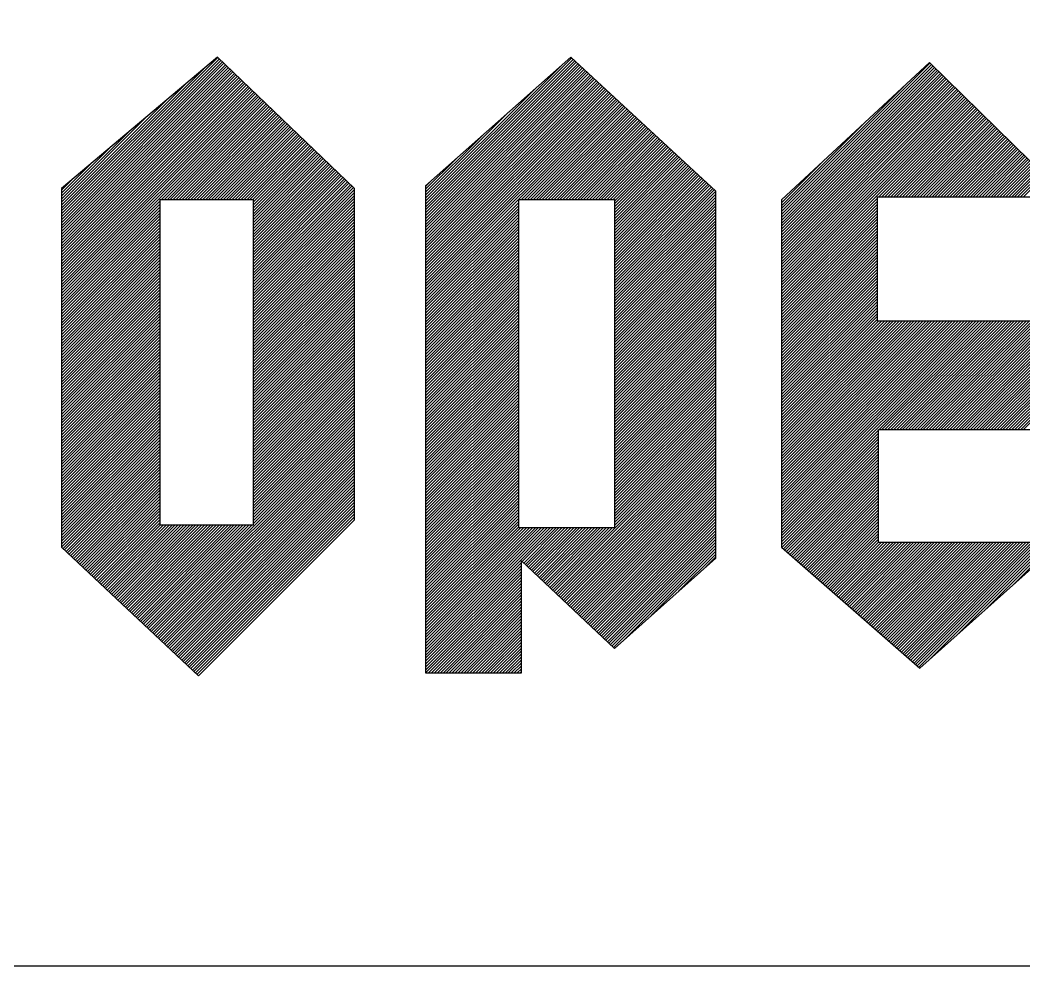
# Model space of a CAD drawing. Header units: inches. Extents: x -1128 to 651, y 96 to 845.
# Drawn here: x -481.929 to -479.573, y 661.388 to 663.609 of the extents above; entities that cross this region are included whole.
import ezdxf

# ---------------------------------------------------------------- set-up
doc = ezdxf.new("R2010")
doc.units = ezdxf.units.IN
doc.header["$MEASUREMENT"] = 0
doc.layers.add('Cables', color=7, linetype='Continuous', lineweight=0)
doc.layers.add('ONDOCS', color=7, linetype='Continuous', lineweight=0)
doc.layers.add('TEG BORDER', color=7, linetype='Continuous')

# ---------------------------------------------------------------- blocks, each defined once
blk = doc.blocks.new('TEG BORDER A2')
at = {"layer": 'ONDOCS', "color": 7, "linetype": 'Continuous', "lineweight": -3, "ltscale": 100}
for p, q in [((579.9897, 50.3571), (579.2418, 49.7272)), ((579.2418, 49.6056), (579.9915, 50.3554)), ((579.2418, 49.5915), (579.9987, 50.3484)), ((579.2418, 49.5774), (580.0059, 50.3415)), ((579.2418, 49.5632), (580.0131, 50.3346)), ((579.2418, 49.5491), (580.0203, 50.3277)), ((580.6458, 49.7272), (579.9897, 50.3571)), ((581.6825, 50.3571), (580.987, 49.7403)), ((580.987, 49.6528), (581.687, 50.3529)), ((580.987, 49.6387), (581.6944, 50.3461)), ((580.987, 49.6246), (581.7017, 50.3393)), ((580.987, 49.6104), (581.7091, 50.3325)), ((582.378, 49.7141), (581.6825, 50.3571)), ((583.4015, 50.3308), (582.6927, 49.6738)), ((582.6927, 49.6168), (583.4041, 50.3282)), ((584.0576, 49.6878), (583.4015, 50.3308)), ((579.2418, 49.5349), (580.0276, 50.3207)), ((579.2418, 49.5208), (580.0348, 50.3138)), ((579.2418, 49.5067), (580.042, 50.3069)), ((579.2418, 49.6198), (579.9219, 50.3)), ((579.2418, 49.4925), (580.0492, 50.3)), ((579.2418, 49.4784), (580.0564, 50.293)), ((579.2418, 49.4642), (580.0636, 50.2861)), ((579.2418, 49.4501), (580.0708, 50.2792)), ((580.987, 49.5963), (581.7164, 50.3257)), ((580.987, 49.5821), (581.7238, 50.3189)), ((580.987, 49.667), (581.6347, 50.3147)), ((580.987, 49.568), (581.7311, 50.3121)), ((580.987, 49.5538), (581.7385, 50.3053)), ((580.987, 49.5397), (581.7458, 50.2985)), ((580.987, 49.5256), (581.7532, 50.2917)), ((580.987, 49.5114), (581.7605, 50.2849)), ((582.6927, 49.6027), (583.4113, 50.3212)), ((582.6927, 49.5885), (583.4184, 50.3142)), ((582.6927, 49.5744), (583.4256, 50.3072)), ((582.6927, 49.5603), (583.4327, 50.3002)), ((582.6927, 49.5461), (583.4399, 50.2932)), ((582.6927, 49.532), (583.447, 50.2862)), ((582.6927, 49.5178), (583.4541, 50.2792)), ((579.2418, 49.4359), (580.0781, 50.2722)), ((579.2418, 49.4218), (580.0853, 50.2653)), ((579.2418, 49.4077), (580.0925, 50.2584)), ((579.2418, 49.3935), (580.0997, 50.2515)), ((579.2418, 49.3794), (580.1069, 50.2445)), ((579.2418, 49.3652), (580.1141, 50.2376)), ((579.2418, 49.3511), (580.1214, 50.2307)), ((580.987, 49.4973), (581.7679, 50.2781)), ((580.987, 49.4831), (581.7752, 50.2713)), ((580.987, 49.469), (581.7826, 50.2645)), ((580.987, 49.4549), (581.7899, 50.2577)), ((580.987, 49.4407), (581.7973, 50.251)), ((580.987, 49.4266), (581.8046, 50.2442)), ((580.987, 49.4124), (581.812, 50.2374)), ((580.987, 49.3983), (581.8193, 50.2306)), ((582.6927, 49.5037), (583.4613, 50.2722)), ((582.6927, 49.4896), (583.4684, 50.2652)), ((582.6927, 49.4754), (583.4756, 50.2582)), ((582.6927, 49.4613), (583.4827, 50.2512)), ((582.6927, 49.4471), (583.4898, 50.2442)), ((582.6927, 49.433), (583.497, 50.2372)), ((582.6927, 49.4189), (583.5041, 50.2303)), ((579.2418, 49.6339), (579.8324, 50.2245)), ((579.2418, 49.3369), (580.1286, 50.2238)), ((579.2418, 49.3228), (580.1358, 50.2168)), ((579.2418, 49.3087), (580.143, 50.2099)), ((579.2418, 49.2945), (580.1502, 50.203)), ((579.2418, 49.2804), (580.1574, 50.1961)), ((579.2418, 49.2662), (580.1646, 50.1891)), ((579.2418, 49.2521), (580.1719, 50.1822)), ((580.987, 49.3841), (581.8267, 50.2238)), ((580.987, 49.37), (581.834, 50.217)), ((580.987, 49.3559), (581.8414, 50.2102)), ((580.987, 49.6811), (581.5098, 50.2039)), ((580.987, 49.3417), (581.8487, 50.2034)), ((580.987, 49.3276), (581.8561, 50.1966)), ((580.987, 49.3134), (581.8634, 50.1898)), ((580.987, 49.2993), (581.8707, 50.183)), ((582.6927, 49.4047), (583.5113, 50.2233)), ((582.6927, 49.631), (583.2789, 50.2172)), ((582.6927, 49.3906), (583.5184, 50.2163)), ((582.6927, 49.3764), (583.5256, 50.2093)), ((582.6927, 49.3623), (583.5327, 50.2023)), ((582.6927, 49.3482), (583.5398, 50.1953)), ((582.6928, 49.334), (583.547, 50.1883)), ((579.2418, 49.238), (580.1791, 50.1753)), ((579.2418, 49.2238), (580.1863, 50.1683)), ((579.2418, 49.2097), (580.1935, 50.1614)), ((579.2418, 49.6481), (579.7428, 50.1491)), ((579.7209, 49.6747), (580.2007, 50.1545)), ((579.7351, 49.6747), (580.2079, 50.1476)), ((579.7492, 49.6747), (580.2152, 50.1406)), ((580.987, 49.2851), (581.8781, 50.1762)), ((580.987, 49.271), (581.8854, 50.1694)), ((580.987, 49.2569), (581.8928, 50.1626)), ((580.987, 49.2427), (581.9001, 50.1558)), ((580.987, 49.2286), (581.9075, 50.149)), ((581.4473, 49.6747), (581.9148, 50.1423)), ((581.4614, 49.6747), (581.9222, 50.1355)), ((582.6928, 49.3199), (583.5541, 50.1813)), ((582.6928, 49.3057), (583.5613, 50.1743)), ((582.6928, 49.2916), (583.5684, 50.1673)), ((582.6928, 49.2775), (583.5756, 50.1603)), ((582.6928, 49.2633), (583.5827, 50.1533)), ((582.6928, 49.2492), (583.5898, 50.1463)), ((582.6928, 49.235), (583.597, 50.1393)), ((579.7634, 49.6747), (580.2224, 50.1337)), ((579.7775, 49.6747), (580.2296, 50.1268)), ((579.7916, 49.6747), (580.2368, 50.1199)), ((579.8058, 49.6747), (580.244, 50.1129)), ((579.8199, 49.6747), (580.2512, 50.106)), ((579.8341, 49.6747), (580.2584, 50.0991)), ((579.8482, 49.6747), (580.2657, 50.0922)), ((580.987, 49.6953), (581.3849, 50.0931)), ((581.4756, 49.6747), (581.9295, 50.1287)), ((581.4897, 49.6747), (581.9369, 50.1219)), ((581.5039, 49.6747), (581.9442, 50.1151)), ((581.518, 49.6747), (581.9516, 50.1083)), ((581.5321, 49.6747), (581.9589, 50.1015)), ((581.5463, 49.6747), (581.9663, 50.0947)), ((581.5604, 49.6747), (581.9736, 50.0879)), ((583.1597, 49.6878), (583.6041, 50.1323)), ((583.1738, 49.6878), (583.6113, 50.1253)), ((583.188, 49.6878), (583.6184, 50.1183)), ((583.2021, 49.6878), (583.6256, 50.1113)), ((583.2163, 49.6878), (583.6327, 50.1043)), ((583.2304, 49.6878), (583.6398, 50.0973)), ((583.2445, 49.6878), (583.647, 50.0903)), ((579.2418, 49.6622), (579.6532, 50.0737)), ((579.8623, 49.6747), (580.2729, 50.0852)), ((579.8765, 49.6747), (580.2801, 50.0783)), ((579.8906, 49.6747), (580.2873, 50.0714)), ((579.9048, 49.6747), (580.2945, 50.0644)), ((579.9189, 49.6747), (580.3017, 50.0575)), ((579.9331, 49.6747), (580.309, 50.0506)), ((579.9472, 49.6747), (580.3162, 50.0437)), ((581.5746, 49.6747), (581.981, 50.0811)), ((581.5887, 49.6747), (581.9883, 50.0743)), ((581.6028, 49.6747), (581.9957, 50.0675)), ((581.617, 49.6747), (582.003, 50.0607)), ((581.6311, 49.6747), (582.0104, 50.0539)), ((581.6453, 49.6747), (582.0177, 50.0471)), ((581.6594, 49.6747), (582.0251, 50.0403)), ((582.6927, 49.6451), (583.0855, 50.0379)), ((583.2587, 49.6878), (583.6541, 50.0833)), ((583.2728, 49.6878), (583.6613, 50.0763)), ((583.287, 49.6878), (583.6684, 50.0693)), ((583.3011, 49.6878), (583.6756, 50.0623)), ((583.3153, 49.6878), (583.6827, 50.0553)), ((583.3294, 49.6878), (583.6898, 50.0483)), ((583.3435, 49.6878), (583.697, 50.0413)), ((579.2418, 49.6764), (579.5637, 49.9983)), ((579.9613, 49.6747), (580.3234, 50.0367)), ((579.9755, 49.6747), (580.3306, 50.0298)), ((579.9896, 49.6747), (580.3378, 50.0229)), ((580.0038, 49.6747), (580.345, 50.016)), ((580.0179, 49.6747), (580.3522, 50.009)), ((580.0321, 49.6747), (580.3595, 50.0021)), ((580.0462, 49.6747), (580.3667, 49.9952)), ((581.6736, 49.6747), (582.0324, 50.0336)), ((581.6877, 49.6747), (582.0398, 50.0268)), ((581.7018, 49.6747), (582.0471, 50.02)), ((581.716, 49.6747), (582.0545, 50.0132)), ((581.7301, 49.6747), (582.0618, 50.0064)), ((581.7443, 49.6747), (582.0692, 49.9996)), ((581.7584, 49.6747), (582.0765, 49.9928)), ((583.3577, 49.6878), (583.7041, 50.0343)), ((583.3718, 49.6878), (583.7113, 50.0273)), ((583.386, 49.6878), (583.7184, 50.0203)), ((583.4001, 49.6878), (583.7256, 50.0133)), ((583.4143, 49.6878), (583.7327, 50.0063)), ((583.4284, 49.6878), (583.7398, 49.9993)), ((583.4425, 49.6878), (583.747, 49.9923)), ((580.0603, 49.6747), (580.3739, 49.9883)), ((580.0745, 49.6747), (580.3811, 49.9813)), ((580.0886, 49.6747), (580.3883, 49.9744)), ((580.1028, 49.6747), (580.3955, 49.9675)), ((580.1169, 49.6747), (580.4028, 49.9605)), ((580.131, 49.6747), (580.41, 49.9536)), ((580.1452, 49.6747), (580.4172, 49.9467)), ((580.987, 49.7094), (581.26, 49.9823)), ((581.7726, 49.6747), (582.0839, 49.986)), ((581.7867, 49.6747), (582.0912, 49.9792)), ((581.8008, 49.6747), (582.0985, 49.9724)), ((581.815, 49.6747), (582.1059, 49.9656)), ((581.8291, 49.6747), (582.1132, 49.9588)), ((581.8433, 49.6747), (582.1206, 49.952)), ((581.8574, 49.6747), (582.1279, 49.9452)), ((583.4567, 49.6878), (583.7541, 49.9853)), ((583.4708, 49.6878), (583.7613, 49.9783)), ((583.485, 49.6878), (583.7684, 49.9713)), ((583.4991, 49.6878), (583.7755, 49.9643)), ((583.5132, 49.6878), (583.7827, 49.9573)), ((583.5274, 49.6878), (583.7898, 49.9503)), ((583.5415, 49.6878), (583.797, 49.9433)), ((579.2418, 49.6905), (579.4741, 49.9228)), ((580.1593, 49.6747), (580.4244, 49.9398)), ((580.1603, 49.6615), (580.4316, 49.9328)), ((580.1603, 49.6474), (580.4388, 49.9259)), ((580.1603, 49.6333), (580.446, 49.919)), ((580.1603, 49.6191), (580.4533, 49.9121)), ((580.1603, 49.605), (580.4605, 49.9051)), ((580.1603, 49.5908), (580.4677, 49.8982)), ((581.8715, 49.6747), (582.1353, 49.9384)), ((581.8857, 49.6747), (582.1426, 49.9316)), ((581.8925, 49.6673), (582.15, 49.9249)), ((581.8925, 49.6532), (582.1573, 49.9181)), ((581.8925, 49.639), (582.1647, 49.9113)), ((581.8925, 49.6249), (582.172, 49.9045)), ((581.8925, 49.6108), (582.1794, 49.8977)), ((583.5557, 49.6878), (583.8041, 49.9363)), ((583.5698, 49.6878), (583.8113, 49.9293)), ((583.584, 49.6878), (583.8184, 49.9223)), ((583.5981, 49.6878), (583.8255, 49.9153)), ((583.6122, 49.6878), (583.8327, 49.9083)), ((583.6264, 49.6878), (583.8398, 49.9013)), ((583.6405, 49.6878), (583.847, 49.8943)), ((579.2418, 49.7046), (579.3845, 49.8474)), ((580.1603, 49.5767), (580.4749, 49.8913)), ((580.1603, 49.5625), (580.4821, 49.8844)), ((580.1603, 49.5484), (580.4893, 49.8774)), ((580.1603, 49.5343), (580.4966, 49.8705)), ((580.1603, 49.5201), (580.5038, 49.8636)), ((580.1603, 49.506), (580.511, 49.8566)), ((580.1603, 49.4918), (580.5182, 49.8497)), ((580.987, 49.7236), (581.135, 49.8716)), ((581.8925, 49.5966), (582.1867, 49.8909)), ((581.8925, 49.5825), (582.1941, 49.8841)), ((581.8925, 49.5683), (582.2014, 49.8773)), ((581.8925, 49.5542), (582.2088, 49.8705)), ((581.8925, 49.54), (582.2161, 49.8637)), ((581.8925, 49.5259), (582.2235, 49.8569)), ((581.8925, 49.5118), (582.2308, 49.8501)), ((582.6927, 49.6592), (582.892, 49.8585)), ((583.6547, 49.6878), (583.8541, 49.8873)), ((583.6688, 49.6878), (583.8613, 49.8803)), ((583.683, 49.6878), (583.8684, 49.8733)), ((583.6971, 49.6878), (583.8755, 49.8663)), ((583.7112, 49.6878), (583.8827, 49.8593)), ((583.7254, 49.6878), (583.8898, 49.8523)), ((583.7395, 49.6878), (583.897, 49.8453)), ((580.1603, 49.4777), (580.5254, 49.8428)), ((580.1603, 49.4635), (580.5326, 49.8359)), ((580.1603, 49.4494), (580.5398, 49.8289)), ((580.1603, 49.4353), (580.5471, 49.822)), ((580.1603, 49.4211), (580.5543, 49.8151)), ((580.1603, 49.407), (580.5615, 49.8082)), ((580.1603, 49.3928), (580.5687, 49.8012)), ((581.8925, 49.4976), (582.2382, 49.8433)), ((581.8925, 49.4835), (582.2455, 49.8365)), ((581.8925, 49.4693), (582.2529, 49.8297)), ((581.8925, 49.4552), (582.2602, 49.8229)), ((581.8925, 49.441), (582.2676, 49.8162)), ((581.8925, 49.4269), (582.2749, 49.8094)), ((581.8925, 49.4128), (582.2823, 49.8026)), ((583.7537, 49.6878), (583.9041, 49.8383)), ((583.7678, 49.6878), (583.9113, 49.8313)), ((583.7819, 49.6878), (583.9184, 49.8243)), ((583.7961, 49.6878), (583.9255, 49.8173)), ((583.8102, 49.6878), (583.9327, 49.8103)), ((583.8244, 49.6878), (583.9398, 49.8033)), ((579.2418, 49.7188), (579.295, 49.772)), ((580.1603, 49.3787), (580.5759, 49.7943)), ((580.1603, 49.3646), (580.5831, 49.7874)), ((580.1603, 49.3504), (580.5904, 49.7804)), ((580.1603, 49.3363), (580.5976, 49.7735)), ((580.1603, 49.3221), (580.6048, 49.7666)), ((580.1603, 49.308), (580.612, 49.7597)), ((580.1603, 49.2938), (580.6192, 49.7527)), ((580.987, 49.7377), (581.0101, 49.7608)), ((581.8925, 49.3986), (582.2896, 49.7958)), ((581.8925, 49.3845), (582.297, 49.789)), ((581.8925, 49.3703), (582.3043, 49.7822)), ((581.8925, 49.3562), (582.3117, 49.7754)), ((581.8925, 49.3421), (582.319, 49.7686)), ((581.8925, 49.3279), (582.3263, 49.7618)), ((581.8925, 49.3138), (582.3337, 49.755)), ((583.8385, 49.6878), (583.947, 49.7963)), ((583.8527, 49.6878), (583.9541, 49.7893)), ((579.2418, 49.7272), (579.2418, 48.0082)), ((580.1603, 49.2797), (580.6264, 49.7458)), ((580.1603, 49.2656), (580.6336, 49.7389)), ((580.1603, 49.2514), (580.6409, 49.732)), ((580.1603, 49.2373), (580.6458, 49.7228)), ((580.1603, 49.2231), (580.6458, 49.7087)), ((580.6458, 48.1394), (580.6458, 49.7272)), ((580.987, 49.7403), (580.987, 47.4045)), ((581.8925, 49.2996), (582.341, 49.7482)), ((581.8925, 49.2855), (582.3484, 49.7414)), ((581.8925, 49.2713), (582.3557, 49.7346)), ((581.8925, 49.2572), (582.3631, 49.7278)), ((581.8925, 49.2431), (582.3704, 49.721)), ((581.8925, 49.2289), (582.3778, 49.7142)), ((582.378, 47.9557), (582.378, 49.7141)), ((579.2418, 49.1955), (579.7142, 49.6679)), ((579.2418, 49.1814), (579.7142, 49.6538)), ((579.7142, 48.1131), (579.7142, 49.6747)), ((579.7142, 49.6747), (580.1603, 49.6747)), ((580.1603, 49.209), (580.6458, 49.6945)), ((580.1603, 49.1948), (580.6458, 49.6804)), ((580.1603, 49.6747), (580.1603, 48.1131)), ((580.1603, 49.1807), (580.6458, 49.6662)), ((580.987, 49.2144), (581.4332, 49.6606)), ((581.4332, 49.6747), (581.8925, 49.6747)), ((581.4332, 48.1), (581.4332, 49.6747)), ((581.8925, 49.2148), (582.378, 49.7003)), ((581.8925, 49.2006), (582.378, 49.6862)), ((581.8925, 49.6747), (581.8925, 48.1)), ((581.8925, 49.1865), (582.378, 49.672)), ((581.8925, 49.1723), (582.378, 49.6579)), ((582.6927, 49.6734), (582.6985, 49.6792)), ((582.6927, 49.6738), (582.6929, 48.0076)), ((582.6928, 49.2209), (583.1522, 49.6803)), ((582.6928, 49.2068), (583.1522, 49.6662)), ((583.1522, 49.0921), (583.1522, 49.6878)), ((583.1522, 49.6878), (584.0576, 49.6878)), ((579.2418, 49.1672), (579.7142, 49.6396)), ((579.2418, 49.1531), (579.7142, 49.6255)), ((579.2418, 49.139), (579.7142, 49.6114)), ((580.1603, 49.1666), (580.6458, 49.6521)), ((580.1603, 49.1524), (580.6458, 49.6379)), ((580.1603, 49.1383), (580.6458, 49.6238)), ((580.1603, 49.1241), (580.6458, 49.6097)), ((580.987, 49.2003), (581.4332, 49.6464)), ((580.987, 49.1861), (581.4332, 49.6323)), ((580.987, 49.172), (581.4332, 49.6182)), ((581.8925, 49.1582), (582.378, 49.6437)), ((581.8925, 49.1441), (582.378, 49.6296)), ((581.8925, 49.1299), (582.378, 49.6154)), ((582.6928, 49.1926), (583.1522, 49.652)), ((582.6928, 49.1785), (583.1522, 49.6379)), ((582.6928, 49.1643), (583.1522, 49.6238)), ((582.6928, 49.1502), (583.1522, 49.6096)), ((579.2418, 49.1248), (579.7142, 49.5972)), ((579.2418, 49.1107), (579.7142, 49.5831)), ((579.2418, 49.0965), (579.7142, 49.5689)), ((580.1603, 49.11), (580.6458, 49.5955)), ((580.1603, 49.0959), (580.6458, 49.5814)), ((580.1603, 49.0817), (580.6458, 49.5672)), ((580.987, 49.1579), (581.4332, 49.604)), ((580.987, 49.1437), (581.4332, 49.5899)), ((580.987, 49.1296), (581.4332, 49.5757)), ((580.987, 49.1154), (581.4332, 49.5616)), ((581.8925, 49.1158), (582.378, 49.6013)), ((581.8925, 49.1016), (582.378, 49.5872)), ((581.8925, 49.0875), (582.378, 49.573)), ((581.8925, 49.0734), (582.378, 49.5589)), ((582.6928, 49.136), (583.1522, 49.5955)), ((582.6928, 49.1219), (583.1522, 49.5813)), ((582.6928, 49.1078), (583.1522, 49.5672)), ((579.2418, 49.0824), (579.7142, 49.5548)), ((579.2418, 49.0682), (579.7142, 49.5406)), ((579.2418, 49.0541), (579.7142, 49.5265)), ((579.2418, 49.04), (579.7142, 49.5124)), ((580.1603, 49.0676), (580.6458, 49.5531)), ((580.1603, 49.0534), (580.6458, 49.5389)), ((580.1603, 49.0393), (580.6458, 49.5248)), ((580.1603, 49.0251), (580.6458, 49.5107)), ((580.987, 49.1013), (581.4332, 49.5475)), ((580.987, 49.0872), (581.4332, 49.5333)), ((580.987, 49.073), (581.4332, 49.5192)), ((581.8925, 49.0592), (582.378, 49.5447)), ((581.8925, 49.0451), (582.378, 49.5306)), ((581.8925, 49.0309), (582.378, 49.5165)), ((582.6928, 49.0936), (583.1522, 49.553)), ((582.6928, 49.0795), (583.1522, 49.5389)), ((582.6928, 49.0653), (583.1522, 49.5248)), ((582.6928, 49.0512), (583.1522, 49.5106)), ((579.2418, 49.0258), (579.7142, 49.4982)), ((579.2418, 49.0117), (579.7142, 49.4841)), ((579.2418, 48.9975), (579.7142, 49.4699)), ((580.1603, 49.011), (580.6458, 49.4965)), ((580.1603, 48.9969), (580.6458, 49.4824)), ((580.1603, 48.9827), (580.6458, 49.4682)), ((580.987, 49.0589), (581.4332, 49.505)), ((580.987, 49.0447), (581.4332, 49.4909)), ((580.987, 49.0306), (581.4332, 49.4767)), ((580.987, 49.0164), (581.4332, 49.4626)), ((581.8925, 49.0168), (582.378, 49.5023)), ((581.8925, 49.0026), (582.378, 49.4882)), ((581.8925, 48.9885), (582.378, 49.474)), ((582.6928, 49.0371), (583.1522, 49.4965)), ((582.6928, 49.0229), (583.1522, 49.4823)), ((582.6928, 49.0088), (583.1522, 49.4682)), ((579.2418, 48.9834), (579.7142, 49.4558)), ((579.2418, 48.9692), (579.7142, 49.4417)), ((579.2418, 48.9551), (579.7142, 49.4275)), ((579.2418, 48.941), (579.7142, 49.4134)), ((580.1603, 48.9686), (580.6458, 49.4541)), ((580.1603, 48.9544), (580.6458, 49.44)), ((580.1603, 48.9403), (580.6458, 49.4258)), ((580.987, 49.0023), (581.4332, 49.4485)), ((580.987, 48.9882), (581.4332, 49.4343)), ((580.987, 48.974), (581.4332, 49.4202)), ((581.8925, 48.9744), (582.378, 49.4599)), ((581.8925, 48.9602), (582.378, 49.4457)), ((581.8925, 48.9461), (582.378, 49.4316)), ((581.8925, 48.9319), (582.378, 49.4175)), ((582.6928, 48.9946), (583.1522, 49.4541)), ((582.6928, 48.9805), (583.1522, 49.4399)), ((582.6928, 48.9664), (583.1522, 49.4258)), ((579.2418, 48.9268), (579.7142, 49.3992)), ((579.2418, 48.9127), (579.7142, 49.3851)), ((579.2418, 48.8985), (579.7142, 49.3709)), ((580.1603, 48.9261), (580.6458, 49.4117)), ((580.1603, 48.912), (580.6458, 49.3975)), ((580.1603, 48.8979), (580.6458, 49.3834)), ((580.1603, 48.8837), (580.6458, 49.3692)), ((580.987, 48.9599), (581.4332, 49.406)), ((580.987, 48.9457), (581.4332, 49.3919)), ((580.987, 48.9316), (581.4332, 49.3777)), ((581.8925, 48.9178), (582.378, 49.4033)), ((581.8925, 48.9036), (582.378, 49.3892)), ((581.8925, 48.8895), (582.378, 49.375)), ((582.6928, 48.9522), (583.1522, 49.4116)), ((582.6928, 48.9381), (583.1522, 49.3975)), ((582.6928, 48.9239), (583.1522, 49.3833)), ((582.6928, 48.9098), (583.1522, 49.3692)), ((579.2418, 48.8844), (579.7142, 49.3568)), ((579.2418, 48.8703), (579.7142, 49.3427)), ((579.2418, 48.8561), (579.7142, 49.3285)), ((580.1603, 48.8696), (580.6458, 49.3551)), ((580.1603, 48.8554), (580.6458, 49.341)), ((580.1603, 48.8413), (580.6458, 49.3268)), ((580.987, 48.9174), (581.4332, 49.3636)), ((580.987, 48.9033), (581.4332, 49.3495)), ((580.987, 48.8892), (581.4332, 49.3353)), ((580.987, 48.875), (581.4332, 49.3212)), ((581.8925, 48.8754), (582.378, 49.3609)), ((581.8925, 48.8612), (582.378, 49.3467)), ((581.8925, 48.8471), (582.378, 49.3326)), ((581.8925, 48.8329), (582.378, 49.3185)), ((582.6928, 48.8957), (583.1522, 49.3551)), ((582.6928, 48.8815), (583.1522, 49.3409)), ((582.6928, 48.8674), (583.1522, 49.3268)), ((579.2418, 48.842), (579.7142, 49.3144)), ((579.2418, 48.8278), (579.7142, 49.3002)), ((579.2418, 48.8137), (579.7142, 49.2861)), ((579.2418, 48.7995), (579.7142, 49.2719)), ((580.1603, 48.8271), (580.6458, 49.3127)), ((580.1603, 48.813), (580.6458, 49.2985)), ((580.1603, 48.7989), (580.6458, 49.2844)), ((580.1603, 48.7847), (580.6458, 49.2702)), ((580.987, 48.8609), (581.4332, 49.307)), ((580.987, 48.8467), (581.4332, 49.2929)), ((580.987, 48.8326), (581.4332, 49.2788)), ((581.8925, 48.8188), (582.378, 49.3043)), ((581.8925, 48.8047), (582.378, 49.2902)), ((581.8925, 48.7905), (582.378, 49.276)), ((582.6928, 48.8532), (583.1522, 49.3126)), ((582.6928, 48.8391), (583.1522, 49.2985)), ((582.6928, 48.825), (583.1522, 49.2843)), ((582.6928, 48.8108), (583.1522, 49.2702)), ((579.2418, 48.7854), (579.7142, 49.2578)), ((579.2418, 48.7713), (579.7142, 49.2437)), ((579.2418, 48.7571), (579.7142, 49.2295)), ((580.1603, 48.7706), (580.6458, 49.2561)), ((580.1603, 48.7564), (580.6458, 49.242)), ((580.1603, 48.7423), (580.6458, 49.2278)), ((580.987, 48.8185), (581.4332, 49.2646)), ((580.987, 48.8043), (581.4332, 49.2505)), ((580.987, 48.7902), (581.4332, 49.2363)), ((580.987, 48.776), (581.4332, 49.2222)), ((581.8925, 48.7764), (582.378, 49.2619)), ((581.8925, 48.7622), (582.378, 49.2478)), ((581.8925, 48.7481), (582.378, 49.2336)), ((582.6928, 48.7967), (583.1522, 49.2561)), ((582.6928, 48.7825), (583.1522, 49.2419)), ((582.6928, 48.7684), (583.1522, 49.2278)), ((579.2418, 48.743), (579.7142, 49.2154)), ((579.2418, 48.7288), (579.7142, 49.2012)), ((579.2418, 48.7147), (579.7142, 49.1871)), ((579.2418, 48.7005), (579.7142, 49.173)), ((580.1603, 48.7282), (580.6458, 49.2137)), ((580.1603, 48.714), (580.6458, 49.1995)), ((580.1603, 48.6999), (580.6458, 49.1854)), ((580.987, 48.7619), (581.4332, 49.208)), ((580.987, 48.7477), (581.4332, 49.1939)), ((580.987, 48.7336), (581.4332, 49.1798)), ((581.8925, 48.7339), (582.378, 49.2195)), ((581.8925, 48.7198), (582.378, 49.2053)), ((581.8925, 48.7057), (582.378, 49.1912)), ((581.8925, 48.6915), (582.378, 49.177)), ((582.6928, 48.7543), (583.1522, 49.2136)), ((582.6928, 48.7401), (583.1522, 49.1995)), ((582.6928, 48.726), (583.1522, 49.1853)), ((579.2418, 48.6864), (579.7142, 49.1588)), ((579.2418, 48.6723), (579.7142, 49.1447)), ((579.2418, 48.6581), (579.7142, 49.1305)), ((580.1603, 48.6857), (580.6458, 49.1713)), ((580.1603, 48.6716), (580.6458, 49.1571)), ((580.1603, 48.6574), (580.6458, 49.143)), ((580.1603, 48.6433), (580.6458, 49.1288)), ((580.987, 48.7195), (581.4332, 49.1656)), ((580.987, 48.7053), (581.4332, 49.1515)), ((580.987, 48.6912), (581.4332, 49.1373)), ((581.8925, 48.6774), (582.378, 49.1629)), ((581.8925, 48.6632), (582.378, 49.1488)), ((581.8925, 48.6491), (582.378, 49.1346)), ((582.6928, 48.7118), (583.1522, 49.1712)), ((582.6928, 48.6977), (583.1522, 49.1571)), ((582.6928, 48.6836), (583.1522, 49.1429)), ((582.6928, 48.6694), (583.1522, 49.1288)), ((579.2418, 48.644), (579.7142, 49.1164)), ((579.2418, 48.6298), (579.7142, 49.1022)), ((579.2418, 48.6157), (579.7142, 49.0881)), ((580.1603, 48.6292), (580.6458, 49.1147)), ((580.1603, 48.615), (580.6458, 49.1005)), ((580.1603, 48.6009), (580.6458, 49.0864)), ((580.987, 48.677), (581.4332, 49.1232)), ((580.987, 48.6629), (581.4332, 49.109)), ((580.987, 48.6487), (581.4332, 49.0949)), ((580.987, 48.6346), (581.4332, 49.0808)), ((581.8925, 48.6349), (582.378, 49.1205)), ((581.8925, 48.6208), (582.378, 49.1063)), ((581.8925, 48.6067), (582.378, 49.0922)), ((581.8925, 48.5925), (582.378, 49.078)), ((582.6928, 48.6553), (583.1522, 49.1146)), ((582.6928, 48.6411), (583.1522, 49.1005)), ((582.6928, 48.627), (583.158, 49.0921)), ((582.6928, 48.6129), (583.1721, 49.0921)), ((582.6928, 48.5987), (583.1863, 49.0921)), ((582.6928, 48.5846), (583.2004, 49.0921)), ((582.6928, 48.5704), (583.2145, 49.0921)), ((582.6928, 48.5563), (583.2287, 49.0921)), ((582.6928, 48.5422), (583.2428, 49.0921)), ((582.6928, 48.528), (583.257, 49.0921)), ((582.6929, 48.5139), (583.2711, 49.0921)), ((582.6929, 48.4997), (583.2853, 49.0921)), ((582.6929, 48.4856), (583.2994, 49.0921)), ((582.6929, 48.4714), (583.3135, 49.0921)), ((582.6929, 48.4573), (583.3277, 49.0921)), ((582.6929, 48.4432), (583.3418, 49.0921)), ((582.6929, 48.429), (583.356, 49.0921)), ((582.6929, 48.4149), (583.3701, 49.0921)), ((582.6929, 48.4007), (583.3843, 49.0921)), ((582.6929, 48.3866), (583.3984, 49.0921)), ((582.6929, 48.3725), (583.4125, 49.0921)), ((582.6929, 48.3583), (583.4267, 49.0921)), ((582.6929, 48.3442), (583.4408, 49.0921)), ((582.6929, 48.33), (583.455, 49.0921)), ((582.6929, 48.3159), (583.4691, 49.0921)), ((582.6929, 48.3018), (583.4832, 49.0921)), ((582.6929, 48.2876), (583.4974, 49.0921)), ((582.6929, 48.2735), (583.5115, 49.0921)), ((582.6929, 48.2593), (583.5257, 49.0921)), ((582.6929, 48.2452), (583.5398, 49.0921)), ((582.6929, 48.2311), (583.554, 49.0921)), ((582.6929, 48.2169), (583.5681, 49.0921)), ((582.6929, 48.2028), (583.5822, 49.0921)), ((582.6929, 48.1886), (583.5964, 49.0921)), ((582.6929, 48.1745), (583.6105, 49.0921)), ((582.6929, 48.1604), (583.6247, 49.0921)), ((582.6929, 48.1462), (583.6388, 49.0921)), ((582.6929, 48.1321), (583.653, 49.0921)), ((582.6929, 48.1179), (583.6671, 49.0921)), ((584.0634, 49.0921), (583.1522, 49.0921)), ((583.1603, 48.5712), (583.6812, 49.0921)), ((583.1744, 48.5712), (583.6954, 49.0921)), ((583.1885, 48.5712), (583.7095, 49.0921)), ((583.2027, 48.5712), (583.7237, 49.0921)), ((583.2168, 48.5712), (583.7378, 49.0921)), ((583.231, 48.5712), (583.7519, 49.0921)), ((583.2451, 48.5712), (583.7661, 49.0921)), ((583.2593, 48.5712), (583.7802, 49.0921)), ((583.2734, 48.5712), (583.7944, 49.0921)), ((583.2875, 48.5712), (583.8085, 49.0921)), ((583.3017, 48.5712), (583.8227, 49.0921)), ((583.3158, 48.5712), (583.8368, 49.0921)), ((583.33, 48.5712), (583.8509, 49.0921)), ((583.3441, 48.5712), (583.8651, 49.0921)), ((583.3583, 48.5712), (583.8792, 49.0921)), ((583.3724, 48.5712), (583.8934, 49.0921)), ((583.3865, 48.5712), (583.9075, 49.0921)), ((583.4007, 48.5712), (583.9217, 49.0921)), ((583.4148, 48.5712), (583.9358, 49.0921)), ((583.429, 48.5712), (583.9499, 49.0921)), ((583.4431, 48.5712), (583.9641, 49.0921)), ((583.4572, 48.5712), (583.9782, 49.0921)), ((583.4714, 48.5712), (583.9924, 49.0921)), ((583.4855, 48.5712), (584.0065, 49.0921)), ((583.4997, 48.5712), (584.0207, 49.0921)), ((583.5138, 48.5712), (584.0348, 49.0921)), ((583.528, 48.5712), (584.0489, 49.0921)), ((583.5421, 48.5712), (584.0631, 49.0921)), ((583.5562, 48.5712), (584.0634, 49.0783)), ((579.2418, 48.6016), (579.7142, 49.074)), ((579.2418, 48.5874), (579.7142, 49.0598)), ((579.2418, 48.5733), (579.7142, 49.0457)), ((579.2418, 48.5591), (579.7142, 49.0315)), ((580.1603, 48.5867), (580.6458, 49.0723)), ((580.1603, 48.5726), (580.6458, 49.0581)), ((580.1603, 48.5584), (580.6458, 49.044)), ((580.1603, 48.5443), (580.6458, 49.0298)), ((580.987, 48.6205), (581.4332, 49.0666)), ((580.987, 48.6063), (581.4332, 49.0525)), ((580.987, 48.5922), (581.4332, 49.0383)), ((581.8925, 48.5784), (582.378, 49.0639)), ((581.8925, 48.5642), (582.378, 49.0498)), ((581.8925, 48.5501), (582.378, 49.0356)), ((583.5704, 48.5712), (584.0634, 49.0642)), ((583.5845, 48.5712), (584.0634, 49.0501)), ((583.5987, 48.5712), (584.0634, 49.0359)), ((579.2418, 48.545), (579.7142, 49.0174)), ((579.2418, 48.5308), (579.7142, 49.0032)), ((579.2418, 48.5167), (579.7142, 48.9891)), ((580.1603, 48.5302), (580.6458, 49.0157)), ((580.1603, 48.516), (580.6458, 49.0015)), ((580.1603, 48.5019), (580.6458, 48.9874)), ((580.987, 48.578), (581.4332, 49.0242)), ((580.987, 48.5639), (581.4332, 49.0101)), ((580.987, 48.5498), (581.4332, 48.9959)), ((580.987, 48.5356), (581.4332, 48.9818)), ((581.8925, 48.536), (582.378, 49.0215)), ((581.8925, 48.5218), (582.378, 49.0073)), ((581.8925, 48.5077), (582.378, 48.9932)), ((583.6128, 48.5712), (584.0634, 49.0218)), ((583.627, 48.5712), (584.0634, 49.0076)), ((583.6411, 48.5712), (584.0634, 48.9935)), ((583.6552, 48.5712), (584.0634, 48.9794)), ((579.2418, 48.5026), (579.7142, 48.975)), ((579.2418, 48.4884), (579.7142, 48.9608)), ((579.2418, 48.4743), (579.7142, 48.9467)), ((579.2418, 48.4601), (579.7142, 48.9325)), ((580.1603, 48.4877), (580.6458, 48.9733)), ((580.1603, 48.4736), (580.6458, 48.9591)), ((580.1603, 48.4595), (580.6458, 48.945)), ((580.987, 48.5215), (581.4332, 48.9676)), ((580.987, 48.5073), (581.4332, 48.9535)), ((580.987, 48.4932), (581.4332, 48.9393)), ((581.8925, 48.4935), (582.378, 48.9791)), ((581.8925, 48.4794), (582.378, 48.9649)), ((581.8925, 48.4652), (582.378, 48.9508)), ((581.8925, 48.4511), (582.378, 48.9366)), ((583.6694, 48.5712), (584.0634, 48.9652)), ((583.6835, 48.5712), (584.0634, 48.9511)), ((583.6977, 48.5712), (584.0634, 48.9369)), ((579.2418, 48.446), (579.7142, 48.9184)), ((579.2418, 48.4318), (579.7142, 48.9043)), ((579.2418, 48.4177), (579.7142, 48.8901)), ((580.1603, 48.4453), (580.6458, 48.9308)), ((580.1603, 48.4312), (580.6458, 48.9167)), ((580.1603, 48.417), (580.6458, 48.9026)), ((580.1603, 48.4029), (580.6458, 48.8884)), ((580.987, 48.479), (581.4332, 48.9252)), ((580.987, 48.4649), (581.4332, 48.9111)), ((580.987, 48.4508), (581.4332, 48.8969)), ((581.8925, 48.437), (582.378, 48.9225)), ((581.8925, 48.4228), (582.378, 48.9083)), ((581.8925, 48.4087), (582.378, 48.8942)), ((583.7118, 48.5712), (584.0634, 48.9228)), ((583.7259, 48.5712), (584.0634, 48.9086)), ((583.7401, 48.5712), (584.0634, 48.8945)), ((579.2418, 48.4036), (579.7142, 48.876)), ((579.2418, 48.3894), (579.7142, 48.8618)), ((579.2418, 48.3753), (579.7142, 48.8477)), ((580.1603, 48.3887), (580.6458, 48.8743)), ((580.1603, 48.3746), (580.6458, 48.8601)), ((580.1603, 48.3605), (580.6458, 48.846)), ((580.987, 48.4366), (581.4332, 48.8828)), ((580.987, 48.4225), (581.4332, 48.8686)), ((580.987, 48.4083), (581.4332, 48.8545)), ((580.987, 48.3942), (581.4332, 48.8403)), ((581.8925, 48.3945), (582.378, 48.8801)), ((581.8925, 48.3804), (582.378, 48.8659)), ((581.8925, 48.3662), (582.378, 48.8518)), ((581.8925, 48.3521), (582.378, 48.8376)), ((583.7542, 48.5712), (584.0634, 48.8804)), ((583.7684, 48.5712), (584.0634, 48.8662)), ((583.7825, 48.5712), (584.0634, 48.8521)), ((583.7967, 48.5712), (584.0634, 48.8379)), ((579.2418, 48.3611), (579.7142, 48.8335)), ((579.2418, 48.347), (579.7142, 48.8194)), ((579.2418, 48.3329), (579.7142, 48.8053)), ((579.2418, 48.3187), (579.7142, 48.7911)), ((580.1603, 48.3463), (580.6458, 48.8318)), ((580.1603, 48.3322), (580.6458, 48.8177)), ((580.1603, 48.318), (580.6458, 48.8036)), ((580.1603, 48.3039), (580.6458, 48.7894)), ((580.987, 48.38), (581.4332, 48.8262)), ((580.987, 48.3659), (581.4332, 48.8121)), ((580.987, 48.3518), (581.4332, 48.7979)), ((581.8925, 48.338), (582.378, 48.8235)), ((581.8925, 48.3238), (582.378, 48.8093)), ((581.8925, 48.3097), (582.378, 48.7952)), ((583.8108, 48.5712), (584.0634, 48.8238)), ((583.8249, 48.5712), (584.0634, 48.8096)), ((583.8391, 48.5712), (584.0634, 48.7955)), ((579.2418, 48.3046), (579.7142, 48.777)), ((579.2418, 48.2904), (579.7142, 48.7628)), ((579.2418, 48.2763), (579.7142, 48.7487)), ((580.1603, 48.2897), (580.6458, 48.7753)), ((580.1603, 48.2756), (580.6458, 48.7611)), ((580.1603, 48.2615), (580.6458, 48.747)), ((580.987, 48.3376), (581.4332, 48.7838)), ((580.987, 48.3235), (581.4332, 48.7696)), ((580.987, 48.3093), (581.4332, 48.7555)), ((580.987, 48.2952), (581.4332, 48.7414)), ((581.8925, 48.2955), (582.378, 48.7811)), ((581.8925, 48.2814), (582.378, 48.7669)), ((581.8925, 48.2673), (582.378, 48.7528)), ((581.8925, 48.2531), (582.378, 48.7386)), ((583.8532, 48.5712), (584.0634, 48.7814)), ((579.2418, 48.2621), (579.7142, 48.7345)), ((579.2418, 48.248), (579.7142, 48.7204)), ((579.2418, 48.2339), (579.7142, 48.7063)), ((579.2418, 48.2197), (579.7142, 48.6921)), ((580.1603, 48.2473), (580.6458, 48.7328)), ((580.1603, 48.2332), (580.6458, 48.7187)), ((580.1603, 48.219), (580.6458, 48.7046)), ((580.987, 48.2811), (581.4332, 48.7272)), ((580.987, 48.2669), (581.4332, 48.7131)), ((580.987, 48.2528), (581.4332, 48.6989)), ((581.8925, 48.239), (582.378, 48.7245)), ((581.8925, 48.2248), (582.378, 48.7104)), ((581.8925, 48.2107), (582.378, 48.6962)), ((579.2418, 48.2056), (579.7142, 48.678)), ((579.2418, 48.1914), (579.7142, 48.6638)), ((579.2418, 48.1773), (579.7142, 48.6497)), ((580.1603, 48.2049), (580.6458, 48.6904)), ((580.1603, 48.1908), (580.6458, 48.6763)), ((580.1603, 48.1766), (580.6458, 48.6621)), ((580.1603, 48.1625), (580.6458, 48.648)), ((580.987, 48.2386), (581.4332, 48.6848)), ((580.987, 48.2245), (581.4332, 48.6706)), ((580.987, 48.2103), (581.4332, 48.6565)), ((581.8925, 48.1965), (582.378, 48.6821)), ((581.8925, 48.1824), (582.378, 48.6679)), ((581.8925, 48.1683), (582.378, 48.6538)), ((579.2418, 48.1631), (579.7142, 48.6356)), ((579.2418, 48.149), (579.7142, 48.6214)), ((579.2418, 48.1349), (579.7142, 48.6073)), ((580.1603, 48.1483), (580.6458, 48.6339)), ((580.1603, 48.1342), (580.6458, 48.6197)), ((580.1603, 48.12), (580.6458, 48.6056)), ((580.987, 48.1962), (581.4332, 48.6424)), ((580.987, 48.1821), (581.4332, 48.6282)), ((580.987, 48.1679), (581.4332, 48.6141)), ((580.987, 48.1538), (581.4332, 48.5999)), ((581.8925, 48.1541), (582.378, 48.6396)), ((581.8925, 48.14), (582.378, 48.6255)), ((581.8925, 48.1258), (582.378, 48.6114)), ((581.8925, 48.1117), (582.378, 48.5972)), ((579.2418, 48.1207), (579.7142, 48.5931)), ((579.2418, 48.1066), (579.7142, 48.579)), ((579.2418, 48.0924), (579.7142, 48.5648)), ((579.2418, 48.0783), (579.7142, 48.5507)), ((579.6649, 47.6104), (580.6458, 48.5914)), ((579.6722, 47.6036), (580.6458, 48.5773)), ((579.6794, 47.5967), (580.6458, 48.5631)), ((579.6867, 47.5899), (580.6458, 48.549)), ((580.987, 48.1396), (581.4332, 48.5858)), ((580.987, 48.1255), (581.4332, 48.5716)), ((580.987, 48.1113), (581.4332, 48.5575)), ((581.5963, 47.8014), (582.378, 48.5831)), ((581.6036, 47.7945), (582.378, 48.5689)), ((581.6109, 47.7877), (582.378, 48.5548)), ((582.6929, 48.1038), (583.158, 48.5689)), ((582.6929, 48.0897), (583.158, 48.5548)), ((583.158, 48.03), (583.158, 48.5712)), ((583.158, 48.5712), (584.0634, 48.5712)), ((579.2418, 48.0642), (579.7142, 48.5366)), ((579.2418, 48.05), (579.7142, 48.5224)), ((579.2418, 48.0359), (579.7142, 48.5083)), ((579.694, 47.583), (580.6458, 48.5349)), ((579.7013, 47.5762), (580.6458, 48.5207)), ((579.7086, 47.5693), (580.6458, 48.5066)), ((580.987, 48.0972), (581.4332, 48.5434)), ((580.987, 48.0831), (581.4332, 48.5292)), ((580.987, 48.0689), (581.4332, 48.5151)), ((580.987, 48.0548), (581.4332, 48.5009)), ((581.6182, 47.7808), (582.378, 48.5406)), ((581.6254, 47.774), (582.378, 48.5265)), ((581.6327, 47.7671), (582.378, 48.5124)), ((581.64, 47.7602), (582.378, 48.4982)), ((582.6929, 48.0755), (583.158, 48.5407)), ((582.6929, 48.0614), (583.158, 48.5265)), ((582.6929, 48.0472), (583.158, 48.5124)), ((582.6929, 48.0331), (583.158, 48.4982)), ((579.2418, 48.0217), (579.7142, 48.4941)), ((579.2421, 48.0079), (579.7142, 48.48)), ((579.2493, 48.001), (579.7142, 48.4658)), ((579.2566, 47.9942), (579.7142, 48.4517)), ((579.7159, 47.5625), (580.6458, 48.4924)), ((579.7232, 47.5556), (580.6458, 48.4783)), ((579.7305, 47.5488), (580.6458, 48.4641)), ((579.7378, 47.5419), (580.6458, 48.45)), ((580.987, 48.0406), (581.4332, 48.4868)), ((580.987, 48.0265), (581.4332, 48.4727)), ((580.987, 48.0124), (581.4332, 48.4585)), ((581.6473, 47.7534), (582.378, 48.4841)), ((581.6546, 47.7465), (582.378, 48.4699)), ((581.6619, 47.7397), (582.378, 48.4558)), ((582.6929, 48.019), (583.158, 48.4841)), ((582.6944, 48.0063), (583.158, 48.4699)), ((582.702, 47.9997), (583.158, 48.4558)), ((579.2639, 47.9873), (579.7142, 48.4376)), ((579.2712, 47.9805), (579.7142, 48.4234)), ((579.2785, 47.9736), (579.7142, 48.4093)), ((579.745, 47.5351), (580.6458, 48.4359)), ((579.7523, 47.5282), (580.6458, 48.4217)), ((579.7596, 47.5214), (580.6458, 48.4076)), ((580.987, 47.9982), (581.4332, 48.4444)), ((580.987, 47.9841), (581.4332, 48.4302)), ((580.987, 47.9699), (581.4332, 48.4161)), ((580.987, 47.9558), (581.4332, 48.4019)), ((581.6691, 47.7328), (582.378, 48.4416)), ((581.6764, 47.726), (582.378, 48.4275)), ((581.6837, 47.7191), (582.378, 48.4134)), ((582.7095, 47.9931), (583.158, 48.4417)), ((582.7171, 47.9865), (583.158, 48.4275)), ((582.7246, 47.9799), (583.158, 48.4134)), ((579.2858, 47.9668), (579.7142, 48.3951)), ((579.2931, 47.9599), (579.7142, 48.381)), ((579.3004, 47.9531), (579.7142, 48.3668)), ((579.7669, 47.5145), (580.6458, 48.3934)), ((579.7742, 47.5077), (580.6458, 48.3793)), ((579.7815, 47.5008), (580.6458, 48.3652)), ((580.987, 47.9416), (581.4332, 48.3878)), ((580.987, 47.9275), (581.4332, 48.3737)), ((580.987, 47.9134), (581.4332, 48.3595)), ((581.691, 47.7122), (582.378, 48.3992)), ((581.6983, 47.7054), (582.378, 48.3851)), ((581.7056, 47.6985), (582.378, 48.3709)), ((581.7129, 47.6917), (582.378, 48.3568)), ((582.7321, 47.9733), (583.158, 48.3992)), ((582.7397, 47.9667), (583.158, 48.3851)), ((582.7472, 47.9601), (583.158, 48.371)), ((582.7548, 47.9535), (583.158, 48.3568)), ((579.3077, 47.9462), (579.7142, 48.3527)), ((579.315, 47.9394), (579.7142, 48.3386)), ((579.3222, 47.9325), (579.7142, 48.3244)), ((579.3295, 47.9257), (579.7142, 48.3103)), ((579.7888, 47.494), (580.6458, 48.351)), ((579.7961, 47.4871), (580.6458, 48.3369)), ((579.8034, 47.4803), (580.6458, 48.3227)), ((579.8107, 47.4734), (580.6458, 48.3086)), ((580.987, 47.8992), (581.4332, 48.3454)), ((580.987, 47.8851), (581.4332, 48.3312)), ((580.987, 47.8709), (581.4332, 48.3171)), ((581.7201, 47.6848), (582.378, 48.3427)), ((581.7274, 47.678), (582.378, 48.3285)), ((581.7347, 47.6711), (582.378, 48.3144)), ((582.7623, 47.9469), (583.158, 48.3427)), ((582.7698, 47.9403), (583.158, 48.3285)), ((582.7774, 47.9337), (583.158, 48.3144)), ((579.3368, 47.9188), (579.7142, 48.2961)), ((579.3441, 47.912), (579.7142, 48.282)), ((579.3514, 47.9051), (579.7142, 48.2679)), ((579.8179, 47.4665), (580.6458, 48.2944)), ((579.8252, 47.4597), (580.6458, 48.2803)), ((579.8325, 47.4528), (580.6458, 48.2662)), ((580.987, 47.8568), (581.4332, 48.3029)), ((580.987, 47.8426), (581.4332, 48.2888)), ((580.987, 47.8285), (581.4332, 48.2747)), ((580.987, 47.8144), (581.4332, 48.2605)), ((581.742, 47.6642), (582.378, 48.3002)), ((581.7493, 47.6574), (582.378, 48.2861)), ((581.7566, 47.6505), (582.378, 48.2719)), ((581.7639, 47.6437), (582.378, 48.2578)), ((582.7849, 47.9271), (583.158, 48.3002)), ((582.7925, 47.9205), (583.158, 48.2861)), ((582.8, 47.9139), (583.158, 48.272)), ((582.8076, 47.9073), (583.158, 48.2578)), ((579.3587, 47.8982), (579.7142, 48.2537)), ((579.366, 47.8914), (579.7142, 48.2396)), ((579.3733, 47.8845), (579.7142, 48.2254)), ((579.3806, 47.8777), (579.7142, 48.2113)), ((579.8398, 47.446), (580.6458, 48.252)), ((579.8471, 47.4391), (580.6458, 48.2379)), ((579.8544, 47.4323), (580.6458, 48.2237)), ((579.8617, 47.4254), (580.6458, 48.2096)), ((580.987, 47.8002), (581.4332, 48.2464)), ((580.987, 47.7861), (581.4332, 48.2322)), ((580.987, 47.7719), (581.4332, 48.2181)), ((581.7711, 47.6368), (582.378, 48.2437)), ((581.7784, 47.63), (582.378, 48.2295)), ((581.7857, 47.6231), (582.378, 48.2154)), ((582.8151, 47.9007), (583.158, 48.2437)), ((582.8226, 47.8941), (583.158, 48.2295)), ((582.8302, 47.8875), (583.158, 48.2154)), ((579.3878, 47.8708), (579.7142, 48.1971)), ((579.3951, 47.864), (579.7142, 48.183)), ((579.4024, 47.8571), (579.7142, 48.1689)), ((579.869, 47.4186), (580.6458, 48.1954)), ((579.8763, 47.4117), (580.6458, 48.1813)), ((579.8836, 47.4049), (580.6458, 48.1672)), ((580.987, 47.7578), (581.4332, 48.204)), ((580.987, 47.7437), (581.4332, 48.1898)), ((580.987, 47.7295), (581.4332, 48.1757)), ((580.987, 47.7154), (581.4332, 48.1615)), ((581.793, 47.6162), (582.378, 48.2012)), ((581.8003, 47.6094), (582.378, 48.1871)), ((581.8076, 47.6025), (582.378, 48.1729)), ((582.8377, 47.8809), (583.158, 48.2012)), ((582.8453, 47.8743), (583.158, 48.1871)), ((582.8528, 47.8677), (583.158, 48.173)), ((579.4097, 47.8503), (579.7142, 48.1547)), ((579.417, 47.8434), (579.7142, 48.1406)), ((579.4243, 47.8366), (579.7142, 48.1264)), ((579.4316, 47.8297), (579.715, 48.1131)), ((579.4389, 47.8229), (579.7292, 48.1131)), ((579.4462, 47.816), (579.7433, 48.1131)), ((579.4535, 47.8092), (579.7574, 48.1131)), ((579.4607, 47.8023), (579.7716, 48.1131)), ((579.468, 47.7955), (579.7857, 48.1131)), ((579.4753, 47.7886), (579.7999, 48.1131)), ((579.4826, 47.7818), (579.814, 48.1131)), ((579.4899, 47.7749), (579.8281, 48.1131)), ((579.4972, 47.7681), (579.8423, 48.1131)), ((579.5045, 47.7612), (579.8564, 48.1131)), ((579.5118, 47.7543), (579.8706, 48.1131)), ((579.5191, 47.7475), (579.8847, 48.1131)), ((579.5264, 47.7406), (579.8989, 48.1131)), ((579.5336, 47.7338), (579.913, 48.1131)), ((579.5409, 47.7269), (579.9271, 48.1131)), ((579.5482, 47.7201), (579.9413, 48.1131)), ((579.5555, 47.7132), (579.9554, 48.1131)), ((579.5628, 47.7064), (579.9696, 48.1131)), ((579.5701, 47.6995), (579.9837, 48.1131)), ((579.5774, 47.6927), (579.9979, 48.1131)), ((579.5847, 47.6858), (580.012, 48.1131)), ((579.592, 47.679), (580.0261, 48.1131)), ((579.5993, 47.6721), (580.0403, 48.1131)), ((579.6065, 47.6653), (580.0544, 48.1131)), ((579.6138, 47.6584), (580.0686, 48.1131)), ((579.6211, 47.6516), (580.0827, 48.1131)), ((579.6284, 47.6447), (580.0968, 48.1131)), ((579.6357, 47.6379), (580.111, 48.1131)), ((579.643, 47.631), (580.1251, 48.1131)), ((579.6503, 47.6242), (580.1393, 48.1131)), ((579.6576, 47.6173), (580.1534, 48.1131)), ((580.1603, 48.1131), (579.7142, 48.1131)), ((579.8908, 47.398), (580.6458, 48.153)), ((579.8979, 47.3914), (580.6458, 48.1394)), ((580.987, 47.7012), (581.4332, 48.1474)), ((580.987, 47.6871), (581.4332, 48.1332)), ((580.987, 47.6729), (581.4332, 48.1191)), ((581.8149, 47.5957), (582.378, 48.1588)), ((581.8221, 47.5888), (582.378, 48.1447)), ((581.8294, 47.582), (582.378, 48.1305)), ((581.8367, 47.5751), (582.378, 48.1164)), ((582.8604, 47.8611), (583.158, 48.1588)), ((582.8679, 47.8545), (583.158, 48.1447)), ((582.8754, 47.8479), (583.158, 48.1305)), ((582.883, 47.8413), (583.158, 48.1164)), ((580.987, 47.6588), (581.4332, 48.105)), ((580.987, 47.6447), (581.4424, 48.1)), ((580.987, 47.6305), (581.4565, 48.1)), ((580.987, 47.6164), (581.4707, 48.1)), ((580.987, 47.6022), (581.4848, 48.1)), ((580.987, 47.5881), (581.499, 48.1)), ((580.987, 47.5739), (581.5131, 48.1)), ((580.987, 47.5598), (581.5272, 48.1)), ((580.987, 47.5457), (581.5414, 48.1)), ((580.987, 47.5315), (581.5555, 48.1)), ((580.987, 47.5174), (581.5697, 48.1)), ((580.987, 47.5032), (581.5838, 48.1)), ((580.987, 47.4891), (581.5979, 48.1)), ((581.8925, 48.1), (581.4332, 48.1)), ((581.4506, 47.9385), (581.6121, 48.1)), ((581.4579, 47.9317), (581.6262, 48.1)), ((581.4652, 47.9248), (581.6404, 48.1)), ((581.4724, 47.9179), (581.6545, 48.1)), ((581.4797, 47.9111), (581.6687, 48.1)), ((581.487, 47.9042), (581.6828, 48.1)), ((581.4943, 47.8974), (581.6969, 48.1)), ((581.5016, 47.8905), (581.7111, 48.1)), ((581.5089, 47.8837), (581.7252, 48.1)), ((581.5162, 47.8768), (581.7394, 48.1)), ((581.5234, 47.87), (581.7535, 48.1)), ((581.5307, 47.8631), (581.7677, 48.1)), ((581.538, 47.8562), (581.7818, 48.1)), ((581.5453, 47.8494), (581.7959, 48.1)), ((581.5526, 47.8425), (581.8101, 48.1)), ((581.5599, 47.8357), (581.8242, 48.1)), ((581.5672, 47.8288), (581.8384, 48.1)), ((581.5744, 47.822), (581.8525, 48.1)), ((581.5817, 47.8151), (581.8666, 48.1)), ((581.589, 47.8082), (581.8808, 48.1)), ((581.844, 47.5683), (582.378, 48.1022)), ((581.8513, 47.5614), (582.378, 48.0881)), ((581.8586, 47.5545), (582.378, 48.074)), ((582.8905, 47.8347), (583.158, 48.1023)), ((582.8981, 47.8281), (583.158, 48.0881)), ((582.9056, 47.8215), (583.158, 48.074)), ((581.8659, 47.5477), (582.378, 48.0598)), ((581.8731, 47.5408), (582.378, 48.0457)), ((581.8804, 47.534), (582.378, 48.0315)), ((581.8877, 47.5271), (582.378, 48.0174)), ((582.9132, 47.8149), (583.158, 48.0598)), ((582.9207, 47.8083), (583.158, 48.0457)), ((582.9282, 47.8017), (583.158, 48.0315)), ((582.9358, 47.7951), (583.1706, 48.03)), ((582.9433, 47.7885), (583.1847, 48.03)), ((582.9509, 47.7819), (583.1989, 48.03)), ((582.9584, 47.7753), (583.213, 48.03)), ((582.966, 47.7687), (583.2272, 48.03)), ((582.9735, 47.7621), (583.2413, 48.03)), ((582.981, 47.7555), (583.2555, 48.03)), ((582.9886, 47.7489), (583.2696, 48.03)), ((582.9961, 47.7423), (583.2837, 48.03)), ((583.0037, 47.7357), (583.2979, 48.03)), ((583.0112, 47.7291), (583.312, 48.03)), ((583.0188, 47.7225), (583.3262, 48.03)), ((583.0263, 47.7159), (583.3403, 48.03)), ((583.0338, 47.7093), (583.3544, 48.03)), ((583.0414, 47.7027), (583.3686, 48.03)), ((583.0489, 47.6961), (583.3827, 48.03)), ((583.0565, 47.6895), (583.3969, 48.03)), ((583.064, 47.6829), (583.411, 48.03)), ((583.0715, 47.6763), (583.4252, 48.03)), ((583.0791, 47.6697), (583.4393, 48.03)), ((583.0866, 47.6631), (583.4534, 48.03)), ((583.0942, 47.6565), (583.4676, 48.03)), ((583.1017, 47.6499), (583.4817, 48.03)), ((583.1093, 47.6433), (583.4959, 48.03)), ((583.1168, 47.6367), (583.51, 48.03)), ((583.1243, 47.6301), (583.5242, 48.03)), ((583.1319, 47.6235), (583.5383, 48.03)), ((583.1394, 47.6169), (583.5524, 48.03)), ((583.147, 47.6103), (583.5666, 48.03)), ((583.1545, 47.6037), (583.5807, 48.03)), ((584.0292, 48.03), (583.158, 48.03)), ((583.1621, 47.5971), (583.5949, 48.03)), ((583.1696, 47.5905), (583.609, 48.03)), ((583.1771, 47.5839), (583.6231, 48.03)), ((583.1847, 47.5773), (583.6373, 48.03)), ((583.1922, 47.5707), (583.6514, 48.03)), ((583.1998, 47.5641), (583.6656, 48.03)), ((583.2073, 47.5575), (583.6797, 48.03)), ((583.2149, 47.5509), (583.6939, 48.03)), ((583.2224, 47.5443), (583.708, 48.03)), ((583.2299, 47.5378), (583.7221, 48.03)), ((583.2375, 47.5312), (583.7363, 48.03)), ((583.245, 47.5246), (583.7504, 48.03)), ((583.2526, 47.518), (583.7646, 48.03)), ((583.2601, 47.5114), (583.7787, 48.03)), ((583.2677, 47.5048), (583.7929, 48.03)), ((583.2752, 47.4982), (583.807, 48.03)), ((583.2827, 47.4916), (583.8211, 48.03)), ((583.2903, 47.485), (583.8353, 48.03)), ((583.2978, 47.4784), (583.8494, 48.03)), ((583.3054, 47.4718), (583.8636, 48.03)), ((583.3129, 47.4652), (583.8777, 48.03)), ((583.3204, 47.4586), (583.8918, 48.03)), ((583.328, 47.452), (583.906, 48.03)), ((583.3355, 47.4454), (583.9201, 48.03)), ((583.3431, 47.4388), (583.9343, 48.03)), ((583.3506, 47.4322), (583.9484, 48.03)), ((583.3553, 47.4281), (584.0292, 48.03)), ((583.4054, 47.4728), (583.9626, 48.03)), ((583.5378, 47.5911), (583.9767, 48.03)), ((583.6702, 47.7093), (583.9908, 48.03)), ((583.8027, 47.8276), (584.005, 48.03)), ((579.2418, 48.0082), (579.8979, 47.3914)), ((581.938, 47.5632), (582.378, 48.0032)), ((582.0688, 47.6799), (582.378, 47.9891)), ((582.1996, 47.7966), (582.378, 47.975)), ((582.6929, 48.0076), (583.3553, 47.4281)), ((580.987, 47.475), (581.4463, 47.9342)), ((581.4463, 47.4045), (581.4463, 47.9426)), ((581.4463, 47.9426), (581.8925, 47.5226)), ((581.8925, 47.5226), (582.378, 47.9557)), ((582.3304, 47.9133), (582.378, 47.9608)), ((580.987, 47.4608), (581.4463, 47.9201)), ((580.987, 47.4467), (581.4463, 47.9059)), ((580.987, 47.4325), (581.4463, 47.8918)), ((580.987, 47.4184), (581.4463, 47.8777)), ((580.9873, 47.4045), (581.4463, 47.8635)), ((581.0015, 47.4045), (581.4463, 47.8494)), ((581.0156, 47.4045), (581.4463, 47.8352)), ((581.0297, 47.4045), (581.4463, 47.8211)), ((581.0439, 47.4045), (581.4463, 47.807)), ((581.058, 47.4045), (581.4463, 47.7928)), ((581.0722, 47.4045), (581.4463, 47.7787)), ((581.0863, 47.4045), (581.4463, 47.7645)), ((581.1005, 47.4045), (581.4463, 47.7504)), ((581.1146, 47.4045), (581.4463, 47.7362)), ((581.1287, 47.4045), (581.4463, 47.7221)), ((581.1429, 47.4045), (581.4463, 47.708)), ((581.157, 47.4045), (581.4463, 47.6938)), ((581.1712, 47.4045), (581.4463, 47.6797)), ((581.1853, 47.4045), (581.4463, 47.6655)), ((581.1995, 47.4045), (581.4463, 47.6514)), ((581.2136, 47.4045), (581.4463, 47.6372)), ((581.2277, 47.4045), (581.4463, 47.6231)), ((581.2419, 47.4045), (581.4463, 47.609)), ((581.256, 47.4045), (581.4463, 47.5948)), ((581.2702, 47.4045), (581.4463, 47.5807)), ((581.2843, 47.4045), (581.4463, 47.5665)), ((581.2984, 47.4045), (581.4463, 47.5524)), ((581.3126, 47.4045), (581.4463, 47.5383)), ((581.3267, 47.4045), (581.4463, 47.5241)), ((581.3409, 47.4045), (581.4463, 47.51)), ((581.355, 47.4045), (581.4463, 47.4958)), ((581.3692, 47.4045), (581.4463, 47.4817)), ((581.3833, 47.4045), (581.4463, 47.4675)), ((581.3974, 47.4045), (581.4463, 47.4534)), ((580.987, 47.4045), (581.4463, 47.4045)), ((581.4116, 47.4045), (581.4463, 47.4393)), ((581.4257, 47.4045), (581.4463, 47.4251)), ((581.4399, 47.4045), (581.4463, 47.411))]:
    blk.add_line(p, q, dxfattribs=at)
at = {"layer": 'ONDOCS', "color": 7, "linetype": 'Continuous', "lineweight": -3, "ltscale": 100, "extrusion": (0, 0, -1)}
for centre, radius, start, end in [((-579.9319, 54.1274), 6.0368, 341.37984, 224.49645), ((-579.9368, 54.1454), 5.5937, 344.8891, 224.527)]:
    blk.add_arc(centre, radius, start, end, dxfattribs=at)
at = {"layer": 'TEG BORDER'}
blk.add_line((489, 46), (589, 46), dxfattribs=at)

msp = doc.modelspace()

# ---------------------------------------------------------------- block references
at = {"layer": 'Cables', "color": 0, "xscale": 0.4897326461023622, "yscale": 0.4897326461023622, "zscale": 0.4897326461023622}
msp.add_blockref('TEG BORDER A2', (-765.5059, 638.8601), dxfattribs=at)

doc.saveas('drawing.dxf')
